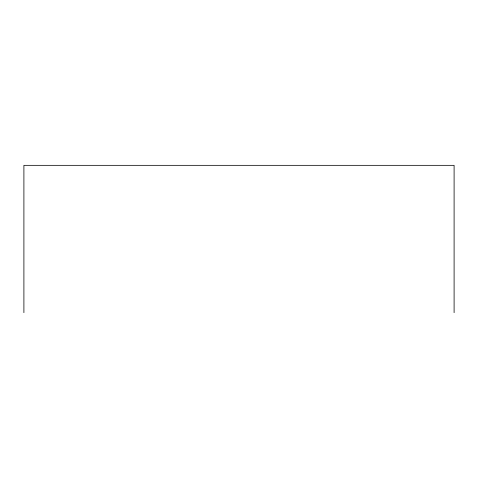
<?xml version="1.0" encoding="UTF-8"?>
<svg xmlns="http://www.w3.org/2000/svg" width="478" height="478" viewBox="0 0 478 478"><rect width="100%" height="100%" fill="white"/><g stroke="black" fill="none" stroke-linecap="round" stroke-linejoin="round"><path stroke-width="0.72" d="M454.1 312.66L454.1 165.34L23.9 165.34L23.9 312.66"/></g></svg>
